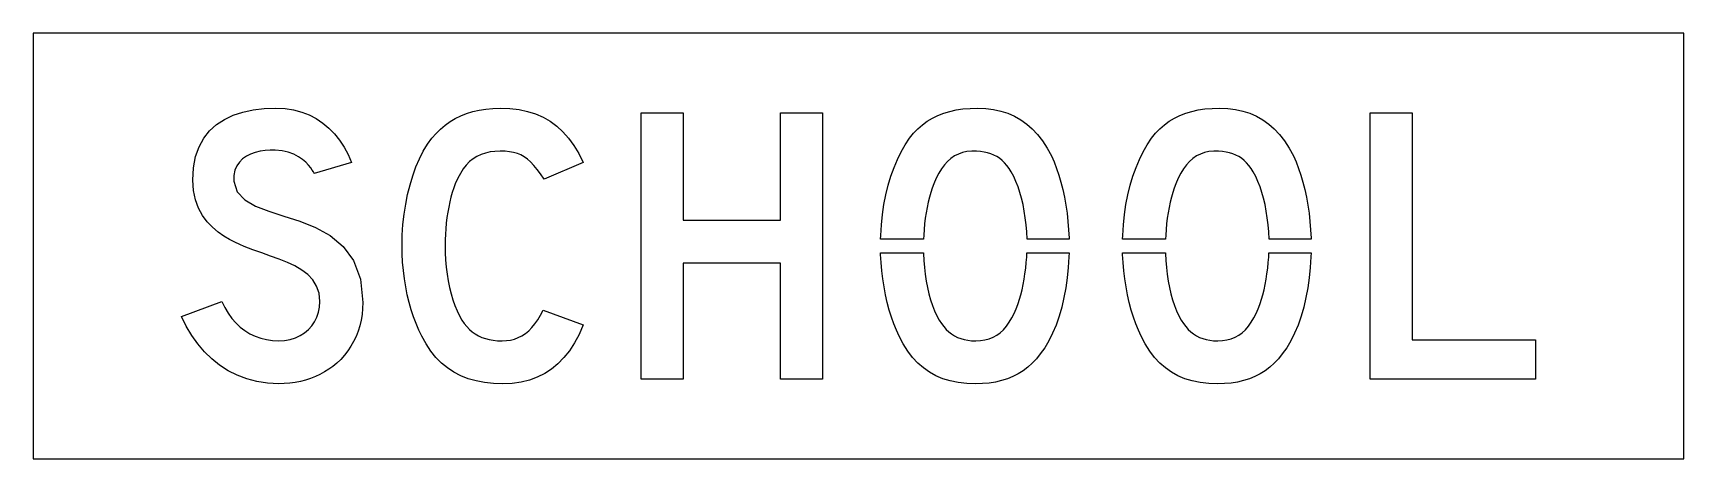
# Model space of a CAD drawing. Extents: x 0 to 62, y 0 to 16.
import ezdxf

# ---------------------------------------------------------------- set-up
doc = ezdxf.new("R2010")
doc.units = 0
doc.layers.add('CUT', color=7, linetype='Continuous')
doc.layers.add('OUTSIDE', color=1, linetype='Continuous')

msp = doc.modelspace()

# ---------------------------------------------------------------- linework, layer by layer
at = {"layer": 'CUT'}
for points in [[(12.2715, 5.005), (12.2085, 4.802), (12.1315, 4.605), (12.0415, 4.416), (11.9385, 4.235), (11.8235, 4.061), (11.6955, 3.897), (11.5555, 3.742), (11.4035, 3.596), (11.2585, 3.478), (11.1055, 3.369), (10.9445, 3.269), (10.7765, 3.178), (10.6025, 3.097), (10.4205, 3.026), (10.2335, 2.966), (10.0415, 2.916), (9.8445, 2.876), (9.6425, 2.848), (9.4365, 2.83), (9.2275, 2.825), (8.8075, 2.845), (8.4065, 2.907), (8.0265, 3.007), (7.6655, 3.144), (7.3265, 3.316), (7.0085, 3.522), (6.7125, 3.759), (6.4395, 4.025), (6.1885, 4.32), (5.9615, 4.64), (5.7575, 4.984), (5.5785, 5.351), (7.0875, 5.912), (7.1995, 5.684), (7.3265, 5.474), (7.4665, 5.282), (7.6195, 5.109), (7.7835, 4.955), (7.9605, 4.82), (8.1475, 4.705), (8.3455, 4.61), (8.5525, 4.536), (8.7695, 4.482), (8.9945, 4.45), (9.2275, 4.439), (9.4495, 4.452), (9.6585, 4.489), (9.8535, 4.55), (10.0335, 4.634), (10.1965, 4.737), (10.3415, 4.86), (10.4685, 5), (10.5745, 5.156), (10.6585, 5.327), (10.7205, 5.511), (10.7585, 5.706), (10.7715, 5.912), (10.7405, 6.223), (10.6515, 6.492), (10.5105, 6.724), (10.3235, 6.925), (10.0975, 7.098), (9.8375, 7.25), (9.5505, 7.385), (9.2435, 7.508), (8.9215, 7.624), (8.5905, 7.739), (8.2585, 7.857), (7.9295, 7.982), (7.7665, 8.052), (7.5795, 8.138), (7.3765, 8.243), (7.1645, 8.371), (6.9495, 8.523), (6.7415, 8.702), (6.5445, 8.91), (6.3675, 9.149), (6.2175, 9.423), (6.1015, 9.734), (6.0265, 10.083), (5.9995, 10.474), (6.0275, 10.94), (6.1065, 11.356), (6.2365, 11.725), (6.4115, 12.047), (6.6305, 12.326), (6.8905, 12.561), (7.1865, 12.756), (7.5175, 12.912), (7.8795, 13.03), (8.2695, 13.112), (8.6855, 13.16), (9.1225, 13.175), (9.4635, 13.159), (9.7865, 13.11), (10.0895, 13.03), (10.3745, 12.921), (10.6395, 12.783), (10.8855, 12.618), (11.1135, 12.428), (11.3215, 12.214), (11.5105, 11.976), (11.6815, 11.718), (11.8325, 11.438), (11.9645, 11.14), (10.5615, 10.719), (10.5535, 10.736), (10.5295, 10.782), (10.4885, 10.851), (10.4285, 10.939), (10.3475, 11.039), (10.2455, 11.145), (10.1195, 11.252), (9.9685, 11.353), (9.7915, 11.445), (9.5865, 11.519), (9.3525, 11.572), (9.0875, 11.596), (8.9005, 11.599), (8.7125, 11.586), (8.5255, 11.559), (8.3445, 11.515), (8.1725, 11.453), (8.0125, 11.373), (7.8705, 11.273), (7.7485, 11.152), (7.6515, 11.009), (7.5825, 10.844), (7.5455, 10.654), (7.5435, 10.439), (7.6685, 10.033), (7.9515, 9.728), (8.3595, 9.494), (8.8615, 9.303), (9.4245, 9.126), (10.0175, 8.934), (10.6065, 8.7), (11.1615, 8.393), (11.6485, 7.986), (12.0365, 7.45), (12.2935, 6.757), (12.3855, 5.877), (12.3785, 5.651), (12.3565, 5.43), (12.3215, 5.215)], [(19.9385, 3.807), (19.7145, 3.577), (19.4725, 3.377), (19.2145, 3.208), (18.9375, 3.07), (18.6425, 2.963), (18.3305, 2.886), (17.9985, 2.84), (17.6485, 2.825), (17.2905, 2.836), (16.9545, 2.872), (16.6385, 2.931), (16.3425, 3.016), (16.0655, 3.125), (15.8065, 3.259), (15.5645, 3.419), (15.3405, 3.604), (15.1315, 3.816), (14.9385, 4.055), (14.7605, 4.321), (14.5955, 4.614), (14.4855, 4.841), (14.3825, 5.083), (14.2885, 5.338), (14.2025, 5.606), (14.1245, 5.884), (14.0565, 6.171), (13.9975, 6.467), (13.9485, 6.769), (13.9095, 7.076), (13.8815, 7.388), (13.8645, 7.702), (13.8585, 8.018), (13.8675, 8.412), (13.8935, 8.804), (13.9355, 9.191), (13.9945, 9.571), (14.0685, 9.94), (14.1575, 10.298), (14.2605, 10.641), (14.3785, 10.968), (14.5105, 11.274), (14.6545, 11.559), (14.8125, 11.819), (14.9815, 12.053), (15.1365, 12.23), (15.3005, 12.392), (15.4755, 12.539), (15.6615, 12.671), (15.8575, 12.788), (16.0655, 12.89), (16.2835, 12.977), (16.5125, 13.048), (16.7535, 13.104), (17.0045, 13.143), (17.2685, 13.167), (17.5435, 13.175), (17.9085, 13.162), (18.2525, 13.122), (18.5735, 13.055), (18.8755, 12.96), (19.1575, 12.836), (19.4205, 12.684), (19.6665, 12.503), (19.8955, 12.292), (20.1085, 12.05), (20.3075, 11.778), (20.4935, 11.475), (20.6655, 11.14), (19.1925, 10.509), (19.0565, 10.706), (18.9285, 10.879), (18.8065, 11.029), (18.6865, 11.156), (18.5675, 11.263), (18.4465, 11.351), (18.3215, 11.421), (18.1895, 11.476), (18.0475, 11.515), (17.8945, 11.542), (17.7275, 11.557), (17.5435, 11.561), (17.3475, 11.554), (17.1625, 11.531), (16.9885, 11.493), (16.8255, 11.438), (16.6725, 11.366), (16.5305, 11.276), (16.3965, 11.168), (16.2725, 11.042), (16.1565, 10.895), (16.0495, 10.729), (15.9505, 10.542), (15.8585, 10.333), (15.7995, 10.179), (15.7455, 10.013), (15.6955, 9.838), (15.6495, 9.655), (15.6095, 9.464), (15.5735, 9.268), (15.5435, 9.066), (15.5185, 8.86), (15.4985, 8.651), (15.4845, 8.44), (15.4755, 8.229), (15.4725, 8.018), (15.4785, 7.746), (15.4925, 7.476), (15.5175, 7.209), (15.5505, 6.947), (15.5935, 6.691), (15.6445, 6.443), (15.7025, 6.205), (15.7695, 5.977), (15.8435, 5.763), (15.9235, 5.562), (16.0115, 5.378), (16.1045, 5.211), (16.1945, 5.085), (16.2895, 4.971), (16.3895, 4.868), (16.4955, 4.776), (16.6085, 4.696), (16.7275, 4.627), (16.8535, 4.569), (16.9885, 4.522), (17.1305, 4.485), (17.2825, 4.459), (17.4425, 4.444), (17.6135, 4.439), (17.7765, 4.446), (17.9325, 4.468), (18.0815, 4.506), (18.2245, 4.559), (18.3605, 4.629), (18.4905, 4.715), (18.6145, 4.818), (18.7335, 4.938), (18.8465, 5.075), (18.9555, 5.231), (19.0585, 5.404), (19.1575, 5.596), (20.6655, 5.035), (20.5085, 4.682), (20.3355, 4.36), (20.1455, 4.068)], [(37.2635, 9.061), (37.2255, 9.313), (37.1795, 9.557), (37.1245, 9.791), (37.0625, 10.015), (36.9925, 10.228), (36.9145, 10.428), (36.8295, 10.616), (36.7365, 10.789), (36.6555, 10.915), (36.5715, 11.027), (36.4845, 11.127), (36.3915, 11.216), (36.2945, 11.293), (36.1925, 11.36), (36.0845, 11.416), (35.9695, 11.463), (35.8485, 11.5), (35.7195, 11.529), (35.5825, 11.549), (35.4375, 11.561), (35.2505, 11.561), (35.0745, 11.544), (34.9095, 11.508), (34.7545, 11.454), (34.6095, 11.381), (34.4735, 11.289), (34.3455, 11.179), (34.2265, 11.049), (34.1155, 10.9), (34.0115, 10.731), (33.9145, 10.542), (33.8235, 10.333), (33.7645, 10.178), (33.7105, 10.011), (33.6605, 9.833), (33.6145, 9.646), (33.5745, 9.451), (33.5385, 9.25), (33.5085, 9.044), (33.4835, 8.834), (33.4635, 8.621), (33.4495, 8.408), (33.4429, 8.251), (31.8294, 8.251), (31.8325, 8.391), (31.8585, 8.791), (31.9005, 9.181), (31.9575, 9.56), (32.0305, 9.927), (32.1175, 10.281), (32.2185, 10.62), (32.3335, 10.943), (32.4605, 11.249), (32.5995, 11.537), (32.7505, 11.805), (32.9115, 12.053), (33.0655, 12.237), (33.2285, 12.404), (33.4005, 12.554), (33.5835, 12.687), (33.7775, 12.803), (33.9815, 12.904), (34.1985, 12.988), (34.4265, 13.056), (34.6685, 13.109), (34.9225, 13.146), (35.1905, 13.168), (35.4735, 13.175), (35.7805, 13.164), (36.0735, 13.128), (36.3505, 13.069), (36.6125, 12.984), (36.8615, 12.875), (37.0955, 12.741), (37.3175, 12.581), (37.5265, 12.396), (37.7235, 12.184), (37.9085, 11.945), (38.0815, 11.679), (38.2455, 11.386), (38.3465, 11.159), (38.4405, 10.917), (38.5265, 10.662), (38.6045, 10.394), (38.6745, 10.116), (38.7365, 9.829), (38.7885, 9.533), (38.8325, 9.231), (38.8665, 8.924), (38.8915, 8.612), (38.9065, 8.298), (38.9072, 8.251), (37.3286, 8.251), (37.3285, 8.261), (37.3155, 8.534), (37.2935, 8.801)], [(46.3515, 9.061), (46.3135, 9.313), (46.2675, 9.557), (46.2125, 9.791), (46.1505, 10.015), (46.0805, 10.228), (46.0025, 10.428), (45.9175, 10.616), (45.8245, 10.789), (45.7435, 10.915), (45.6595, 11.027), (45.5725, 11.127), (45.4795, 11.216), (45.3825, 11.293), (45.2805, 11.36), (45.1725, 11.416), (45.0575, 11.463), (44.9365, 11.5), (44.8075, 11.529), (44.6705, 11.549), (44.5255, 11.561), (44.3385, 11.561), (44.1625, 11.544), (43.9975, 11.508), (43.8425, 11.454), (43.6975, 11.381), (43.5615, 11.289), (43.4335, 11.179), (43.3145, 11.049), (43.2035, 10.9), (43.0995, 10.731), (43.0025, 10.542), (42.9115, 10.333), (42.8525, 10.178), (42.7985, 10.011), (42.7485, 9.833), (42.7025, 9.646), (42.6625, 9.451), (42.6265, 9.25), (42.5965, 9.044), (42.5715, 8.834), (42.5515, 8.621), (42.5375, 8.408), (42.5309, 8.251), (40.9174, 8.251), (40.9205, 8.391), (40.9465, 8.791), (40.9885, 9.181), (41.0455, 9.56), (41.1185, 9.927), (41.2055, 10.281), (41.3065, 10.62), (41.4215, 10.943), (41.5485, 11.249), (41.6875, 11.537), (41.8385, 11.805), (41.9995, 12.053), (42.1535, 12.237), (42.3165, 12.404), (42.4885, 12.554), (42.6715, 12.687), (42.8655, 12.803), (43.0695, 12.904), (43.2865, 12.988), (43.5145, 13.056), (43.7565, 13.109), (44.0105, 13.146), (44.2785, 13.168), (44.5615, 13.175), (44.8685, 13.164), (45.1615, 13.128), (45.4385, 13.069), (45.7005, 12.984), (45.9495, 12.875), (46.1835, 12.741), (46.4055, 12.581), (46.6145, 12.396), (46.8115, 12.184), (46.9965, 11.945), (47.1695, 11.679), (47.3335, 11.386), (47.4345, 11.159), (47.5285, 10.917), (47.6145, 10.662), (47.6925, 10.394), (47.7625, 10.116), (47.8245, 9.829), (47.8765, 9.533), (47.9205, 9.231), (47.9545, 8.924), (47.9795, 8.612), (47.9945, 8.298), (47.9952, 8.251), (46.4166, 8.251), (46.4165, 8.261), (46.4035, 8.534), (46.3815, 8.801)], [(24.4205, 3), (22.8415, 3), (22.8415, 13), (24.4205, 13), (24.4205, 8.965), (28.0695, 8.965), (28.0695, 13), (29.6485, 13), (29.6485, 3), (28.0695, 3), (28.0695, 7.351), (24.4205, 7.351)], [(51.7895, 4.474), (56.4215, 4.474), (56.4215, 3), (50.2105, 3), (50.2105, 13), (51.7895, 13)], [(38.5315, 5.359), (38.4175, 5.032), (38.2895, 4.726), (38.1485, 4.441), (37.9925, 4.181), (37.8235, 3.947), (37.6785, 3.763), (37.5225, 3.596), (37.3565, 3.446), (37.1805, 3.313), (36.9945, 3.197), (36.7975, 3.096), (36.5905, 3.012), (36.3735, 2.944), (36.1465, 2.891), (35.9085, 2.854), (35.6605, 2.832), (35.4025, 2.825), (35.0625, 2.836), (34.7435, 2.872), (34.4455, 2.931), (34.1655, 3.016), (33.9045, 3.125), (33.6615, 3.259), (33.4355, 3.419), (33.2245, 3.604), (33.0295, 3.816), (32.8485, 4.055), (32.6805, 4.321), (32.5255, 4.614), (32.4235, 4.834), (32.3275, 5.073), (32.2385, 5.328), (32.1565, 5.596), (32.0825, 5.877), (32.0165, 6.167), (31.9605, 6.464), (31.9125, 6.766), (31.8745, 7.071), (31.8465, 7.377), (31.8295, 7.682), (31.8282, 7.749), (33.4419, 7.749), (33.4425, 7.719), (33.4555, 7.455), (33.4765, 7.194), (33.5065, 6.936), (33.5455, 6.684), (33.5915, 6.439), (33.6455, 6.202), (33.7085, 5.976), (33.7785, 5.762), (33.8565, 5.562), (33.9415, 5.378), (34.0345, 5.211), (34.1155, 5.085), (34.2015, 4.971), (34.2925, 4.868), (34.3895, 4.776), (34.4915, 4.696), (34.6005, 4.627), (34.7155, 4.569), (34.8375, 4.522), (34.9675, 4.485), (35.1045, 4.459), (35.2495, 4.444), (35.4025, 4.439), (35.5815, 4.447), (35.7485, 4.471), (35.9055, 4.513), (36.0525, 4.571), (36.1905, 4.647), (36.3195, 4.741), (36.4405, 4.853), (36.5545, 4.984), (36.6615, 5.134), (36.7615, 5.304), (36.8565, 5.493), (36.9465, 5.702), (36.9985, 5.842), (37.0485, 6), (37.0955, 6.172), (37.1405, 6.355), (37.1815, 6.549), (37.2185, 6.75), (37.2515, 6.956), (37.2795, 7.165), (37.3025, 7.374), (37.3185, 7.582), (37.3275, 7.749), (38.9068, 7.749), (38.9035, 7.588), (38.8795, 7.196), (38.8405, 6.809), (38.7855, 6.429), (38.7155, 6.06), (38.6305, 5.702)], [(47.6195, 5.359), (47.5055, 5.032), (47.3775, 4.726), (47.2365, 4.441), (47.0805, 4.181), (46.9115, 3.947), (46.7665, 3.763), (46.6105, 3.596), (46.4445, 3.446), (46.2685, 3.313), (46.0825, 3.197), (45.8855, 3.096), (45.6785, 3.012), (45.4615, 2.944), (45.2345, 2.891), (44.9965, 2.854), (44.7485, 2.832), (44.4905, 2.825), (44.1505, 2.836), (43.8315, 2.872), (43.5335, 2.931), (43.2535, 3.016), (42.9925, 3.125), (42.7495, 3.259), (42.5235, 3.419), (42.3125, 3.604), (42.1175, 3.816), (41.9365, 4.055), (41.7685, 4.321), (41.6135, 4.614), (41.5115, 4.834), (41.4155, 5.073), (41.3265, 5.328), (41.2445, 5.596), (41.1705, 5.877), (41.1045, 6.167), (41.0485, 6.464), (41.0005, 6.766), (40.9625, 7.071), (40.9345, 7.377), (40.9175, 7.682), (40.9162, 7.749), (42.5299, 7.749), (42.5305, 7.719), (42.5435, 7.455), (42.5645, 7.194), (42.5945, 6.936), (42.6335, 6.684), (42.6795, 6.439), (42.7335, 6.202), (42.7965, 5.976), (42.8665, 5.762), (42.9445, 5.562), (43.0295, 5.378), (43.1225, 5.211), (43.2035, 5.085), (43.2895, 4.971), (43.3805, 4.868), (43.4775, 4.776), (43.5795, 4.696), (43.6885, 4.627), (43.8035, 4.569), (43.9255, 4.522), (44.0555, 4.485), (44.1925, 4.459), (44.3375, 4.444), (44.4905, 4.439), (44.6695, 4.447), (44.8365, 4.471), (44.9935, 4.513), (45.1405, 4.571), (45.2785, 4.647), (45.4075, 4.741), (45.5285, 4.853), (45.6425, 4.984), (45.7495, 5.134), (45.8495, 5.304), (45.9445, 5.493), (46.0345, 5.702), (46.0865, 5.842), (46.1365, 6), (46.1835, 6.172), (46.2285, 6.355), (46.2695, 6.549), (46.3065, 6.75), (46.3395, 6.956), (46.3675, 7.165), (46.3905, 7.374), (46.4065, 7.582), (46.4155, 7.749), (47.9948, 7.749), (47.9915, 7.588), (47.9675, 7.196), (47.9285, 6.809), (47.8735, 6.429), (47.8035, 6.06), (47.7185, 5.702)]]:
    msp.add_lwpolyline(points, close=True, dxfattribs=at)
at = {"layer": 'OUTSIDE'}
msp.add_lwpolyline([(0, 0), (62, 0), (62, 16), (0, 16)], close=True, dxfattribs=at)

doc.saveas('drawing.dxf')
